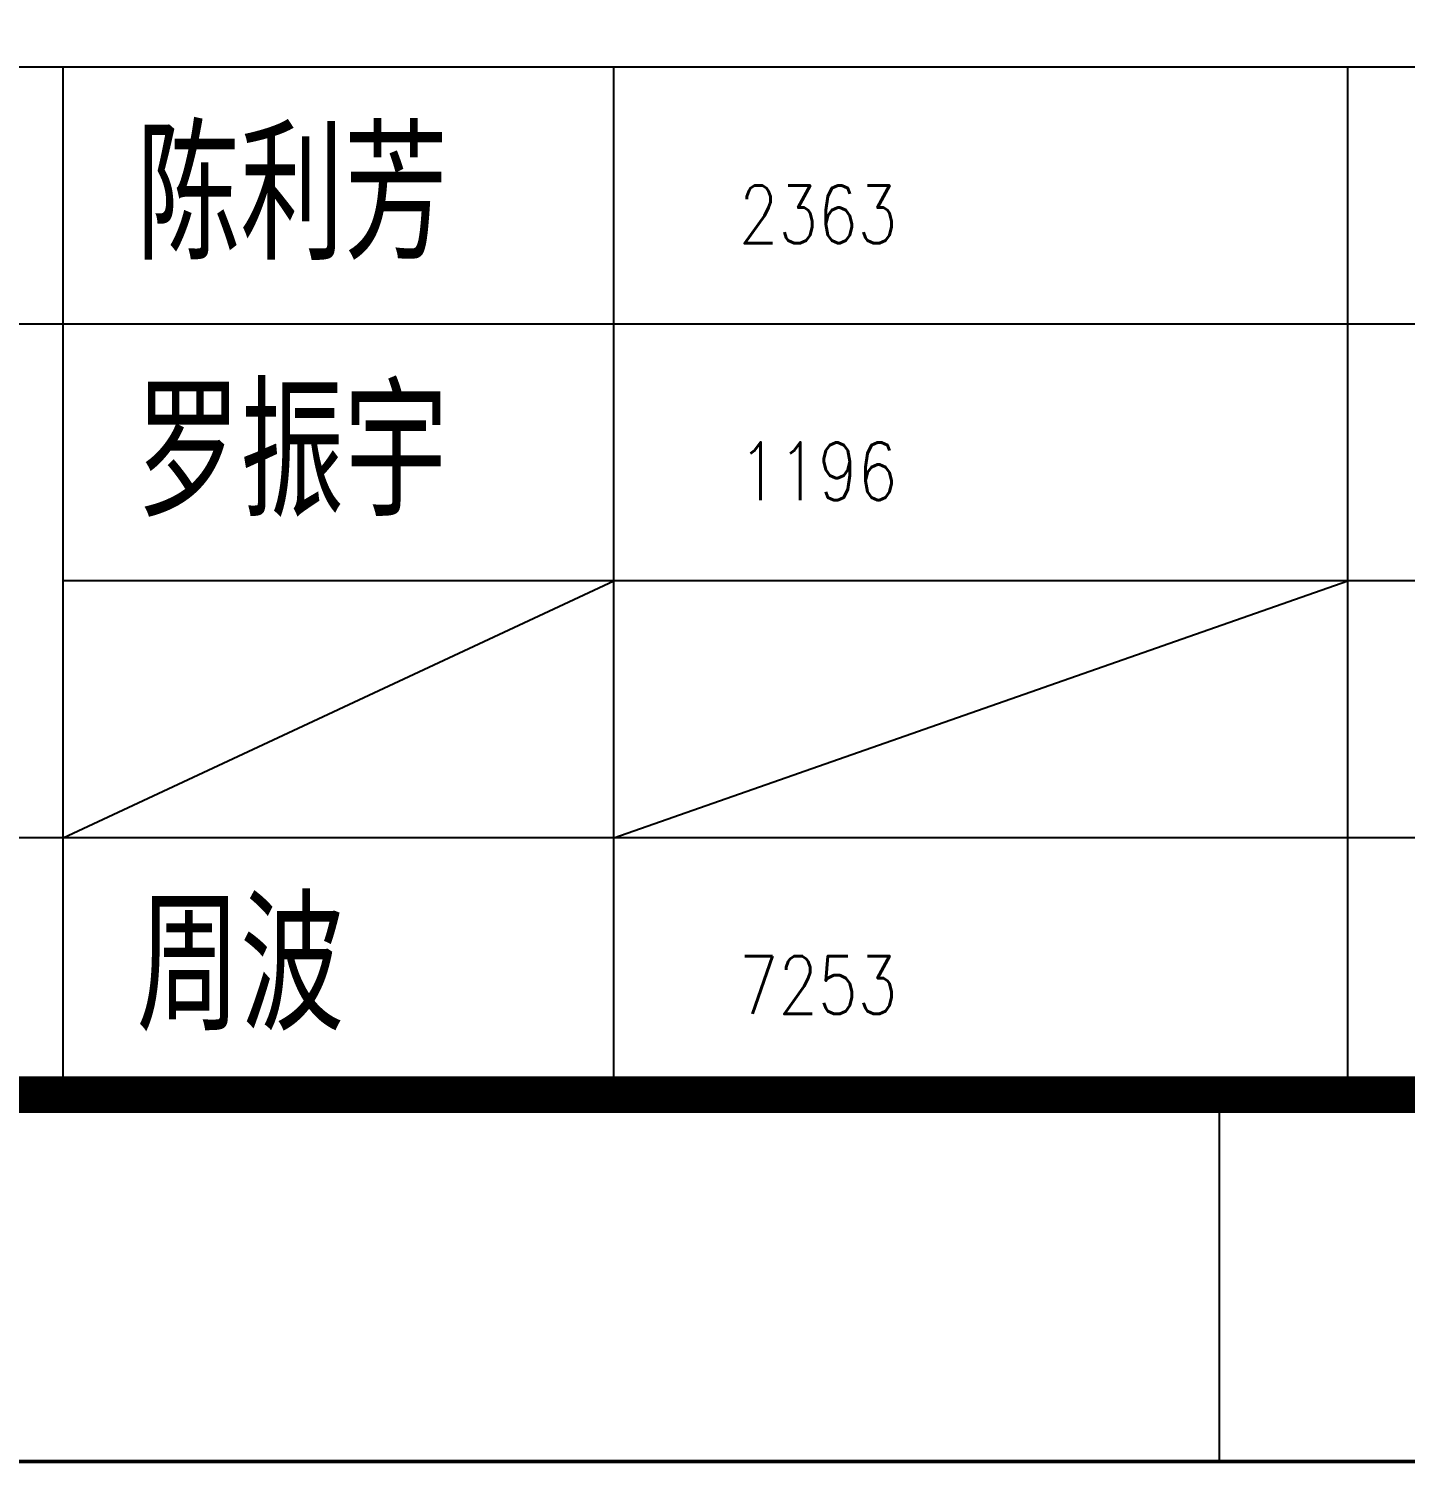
# Model space of a CAD drawing. Extents: x -93062 to 326984, y -142534 to 91021.
# Drawn here: x 174518 to 178268, y -112088 to -108179 of the extents above; entities that cross this region are included whole.
import ezdxf
from ezdxf.enums import TextEntityAlignment as Align

# ---------------------------------------------------------------- set-up
doc = ezdxf.new("R2010")
doc.units = 0
doc.header["$LTSCALE"] = 1000
doc.header["$MEASUREMENT"] = 0
doc.layers.get('0').update_dxf_attribs({"color": 8})
doc.styles.add('HZTXT', font='geditxt.shx', dxfattribs={"width": 0.8, "bigfont": 'hztxt1.shx'})
doc.styles.add('TK', font='GEDITXT.SHX', dxfattribs={"width": 0.85, "height": 3.5, "bigfont": 'DXT.SHX'})

# ---------------------------------------------------------------- blocks, each defined once
blk = doc.blocks.new('GEDI_WK_A2')
at = {"color": 3}
blk.add_line((445.5, 0), (445.5, 10), dxfattribs=at)
for points, const_width in [([(0, 0), (594, 0), (594, 420), (0, 420)], 0.1), ([(25, 10), (584, 10), (584, 410), (25, 410)], 1)]:
    blk.add_lwpolyline(points, close=True, dxfattribs=dict(at, const_width=const_width))
blk = doc.blocks.new('GEDI_TQ_2012')
at = {"color": 2}
for p, q in [((0, 28), (-180, 28)), ((-170, 0), (-170, 28)), ((-155, 0), (-155, 28)), ((-135, 0), (-135, 28)), ((-90, 21), (-180, 21)), ((0, 14), (-170, 14)), ((0, 7), (-180, 7))]:
    blk.add_line(p, q, dxfattribs=at)
at = {"color": 7}
blk.add_line((0, 0), (-180, 0), dxfattribs=at)
blk = doc.blocks.new('A$C1C011119')
for name, p in [('GEDI_WK_A2', (0, 0)), ('GEDI_TQ_2012', (584, 10))]:
    blk.add_blockref(name, p)
at = {"style": 'TK', "width": 0.85}
for tag, height, p in [('PROJECTNAME', 4.75, (529, 44)), ('PHASE', 4, (571, 44)), ('DRAWINGNAME', 4.75, (539, 31))]:
    blk.add_attdef(tag, text='', height=height, dxfattribs=at).set_placement(p, align=Align.MIDDLE_CENTER)
for tag, p, height in [('APPROVE', (416, 32.75), 3.5), ('DESIGN', (461, 32.75), 3.5), ('REVIEW1', (416, 25.75), 3.5), ('DRAW', (461, 25.75), 3.5), ('DRAWINGNUMBER', (511, 18.5), 4), ('REVIEW2', (416, 18.75), 3.5), ('PROPORTION', (461, 18.75), 3.5), ('CHECK', (416, 11.75), 3.5), ('DATE', (461, 11.75), 3.5), ('VERSION', (577, 11.75), 3.5)]:
    blk.add_attdef(tag, p, '', height=height, dxfattribs=at)
blk = doc.blocks.new('A$C68430A22')
for p, q in [((-17000, 700), (-15500, 1400)), ((-15500, 700), (-13500, 1400))]:
    blk.add_line(p, q)
at = {"style": 'HZTXT', "width": 0.8}
for s, p in [('2363', (-15159.5, 2320)), ('1196', (-15159.5, 1620)), ('7253', (-15159.5, 220))]:
    blk.add_text(s, height=157.5, dxfattribs=at).set_placement(p)
blk = doc.blocks.new('safsafasffasfsd')
ref = blk.add_blockref('A$C1C011119', (-59400, 0), dxfattribs=dict(xscale=100, yscale=100, zscale=100))
ref.add_attrib('CHECK', '周波', (-17800, 1175), dxfattribs={"height": 350, "style": 'TK', "width": 0.85})
ref.add_attrib('REVIEW1', '罗振宇', (-17800, 2575), dxfattribs={"height": 350, "style": 'TK', "width": 0.85})
ref.add_attrib('APPROVE', '陈利芳', (-17800, 3275), dxfattribs={"height": 350, "style": 'TK', "width": 0.85})
blk.add_blockref('A$C68430A22', (-1000, 1000))

msp = doc.modelspace()

# ---------------------------------------------------------------- block references
msp.add_blockref('safsafasffasfsd', (192612, -112083.5))

doc.saveas('drawing.dxf')
